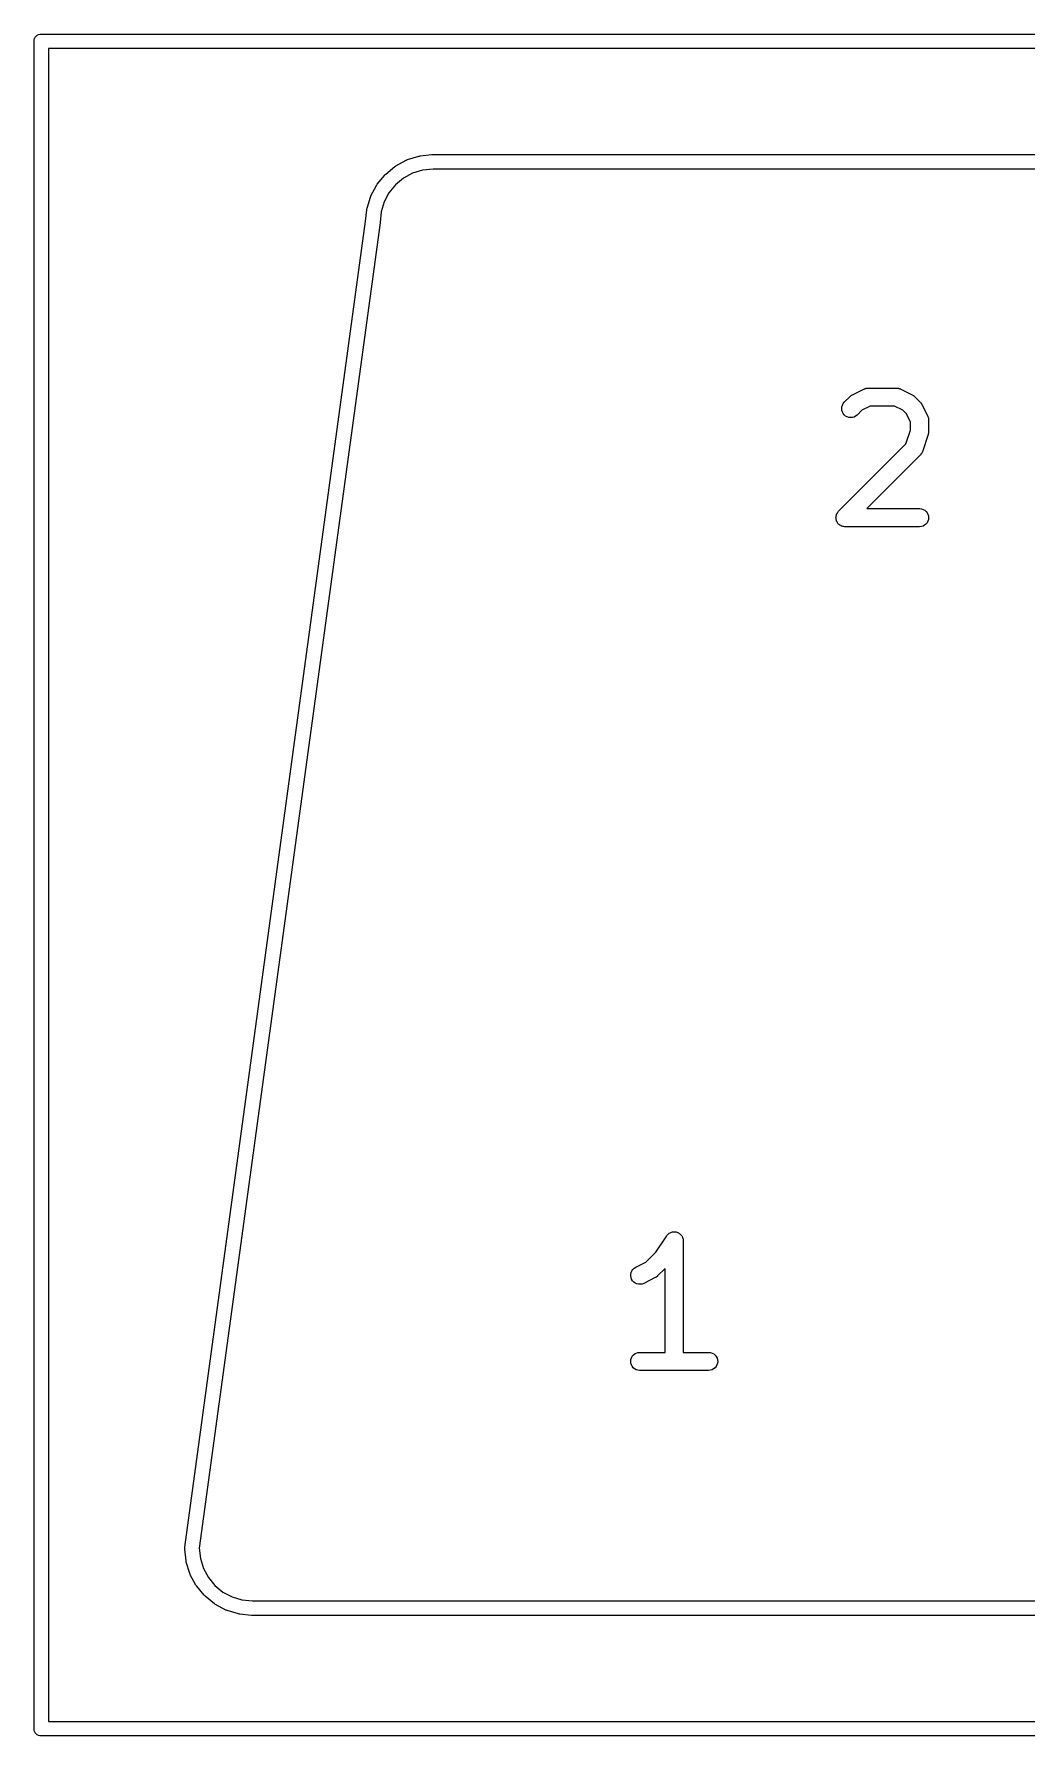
# Model space of a CAD drawing. Extents: x 5.19 to 6.46, y -3.74 to -3.19.
# Drawn here: x 5.194 to 5.519, y -3.743 to -3.187 of the extents above; entities that cross this region are included whole.
import ezdxf

# ---------------------------------------------------------------- set-up
doc = ezdxf.new("R2010")
doc.units = 0
doc.header["$MEASUREMENT"] = 0
doc.layers.add('BLACK', color=7, linetype='CONTINUOUS')

msp = doc.modelspace()

# ---------------------------------------------------------------- linework, layer by layer
at = {"layer": 'BLACK', "linetype": 'CONTINUOUS'}
for p, q in [((5.19448, -3.18898), (5.19452, -3.18851)), ((5.19449, -3.18909), (5.19448, -3.18898)), ((5.19449, -3.74004), (5.19449, -3.18909)), ((5.19452, -3.18851), (5.19466, -3.18807)), ((5.19466, -3.18807), (5.19488, -3.18766)), ((5.19488, -3.18766), (5.19517, -3.1873)), ((5.19517, -3.1873), (5.19553, -3.187)), ((5.19553, -3.187), (5.19594, -3.18678)), ((5.19594, -3.18678), (5.19639, -3.18665)), ((5.19639, -3.18665), (5.19673, -3.18661)), ((5.19673, -3.18661), (5.19685, -3.1866)), ((5.19685, -3.1866), (5.19697, -3.18661)), ((5.19697, -3.18661), (6.45658, -3.18661)), ((5.19921, -3.19134), (5.19921, -3.7378)), ((6.45433, -3.19134), (5.19921, -3.19134)), ((5.30933, -3.23234), (5.31229, -3.22989)), ((5.31229, -3.22989), (5.31232, -3.22987)), ((5.31232, -3.22987), (5.31249, -3.22975)), ((5.31249, -3.22975), (5.31267, -3.22963)), ((5.31267, -3.22963), (5.31605, -3.22781)), ((5.31605, -3.22781), (5.31608, -3.22779)), ((5.31608, -3.22779), (5.31628, -3.22771)), ((5.31628, -3.22771), (5.31648, -3.22763)), ((5.31648, -3.22763), (5.32015, -3.22649)), ((5.32015, -3.22649), (5.32018, -3.22648)), ((5.32018, -3.22648), (5.32039, -3.22644)), ((5.32039, -3.22644), (5.3206, -3.2264)), ((5.3206, -3.2264), (5.32442, -3.226)), ((5.32442, -3.226), (5.32445, -3.22599)), ((5.32445, -3.22599), (5.32455, -3.226)), ((5.32455, -3.226), (5.32466, -3.22598)), ((5.32466, -3.22598), (5.32468, -3.22598)), ((5.32468, -3.22598), (5.32469, -3.22598)), ((5.32469, -3.22598), (6.30917, -3.22598)), ((5.30658, -3.23564), (5.309, -3.23267)), ((5.309, -3.23267), (5.30903, -3.23264)), ((5.30903, -3.23264), (5.30918, -3.23249)), ((5.30918, -3.23249), (5.30933, -3.23234)), ((5.31512, -3.23368), (5.31252, -3.23583)), ((5.31809, -3.23207), (5.31512, -3.23368)), ((5.32132, -3.23107), (5.31809, -3.23207)), ((5.32479, -3.23071), (5.32132, -3.23107)), ((5.32481, -3.23071), (5.32479, -3.23071)), ((6.30894, -3.23071), (5.32481, -3.23071)), ((5.30323, -3.24353), (5.30434, -3.23985)), ((5.30434, -3.23985), (5.30435, -3.23982)), ((5.30435, -3.23982), (5.30444, -3.23962)), ((5.30444, -3.23962), (5.30452, -3.23942)), ((5.30452, -3.23942), (5.30632, -3.23603)), ((5.30632, -3.23603), (5.30634, -3.236)), ((5.30634, -3.236), (5.30646, -3.23582)), ((5.30646, -3.23582), (5.30658, -3.23564)), ((5.31038, -3.23845), (5.3088, -3.24143)), ((5.31252, -3.23583), (5.31038, -3.23845)), ((5.30277, -3.24776), (5.30314, -3.24398)), ((5.30314, -3.24398), (5.30315, -3.24394)), ((5.30315, -3.24394), (5.30319, -3.24373)), ((5.30319, -3.24373), (5.30323, -3.24353)), ((5.30782, -3.24467), (5.30748, -3.24819)), ((5.3088, -3.24143), (5.30782, -3.24467)), ((5.24371, -3.6809), (5.30277, -3.24776)), ((5.30747, -3.24824), (5.24843, -3.6812)), ((5.30748, -3.24819), (5.30747, -3.24824)), ((5.45847, -3.30783), (5.45874, -3.30732)), ((5.45874, -3.30732), (5.4591, -3.30687)), ((5.4591, -3.30687), (5.46098, -3.305)), ((5.46098, -3.305), (5.46101, -3.30497)), ((5.46101, -3.30497), (5.46114, -3.30487)), ((5.46114, -3.30487), (5.46126, -3.30475)), ((5.46126, -3.30475), (5.46136, -3.30469)), ((5.46136, -3.30469), (5.46146, -3.30461)), ((5.46146, -3.30461), (5.46161, -3.30453)), ((5.46161, -3.30453), (5.46175, -3.30445)), ((5.46175, -3.30445), (5.4655, -3.30257)), ((5.4655, -3.30257), (5.46553, -3.30255)), ((5.46553, -3.30255), (5.46561, -3.30252)), ((5.46561, -3.30252), (5.46569, -3.30248)), ((5.46569, -3.30248), (5.46588, -3.30242)), ((5.46588, -3.30242), (5.46607, -3.30235)), ((5.46607, -3.30235), (5.46616, -3.30234)), ((5.46616, -3.30234), (5.46624, -3.30232)), ((5.46624, -3.30232), (5.46644, -3.3023)), ((5.46644, -3.3023), (5.46664, -3.30226)), ((5.46664, -3.30226), (5.46673, -3.30227)), ((5.46673, -3.30227), (5.46682, -3.30226)), ((5.46682, -3.30226), (5.47619, -3.30226)), ((5.47619, -3.30226), (5.47623, -3.30226)), ((5.47623, -3.30226), (5.47632, -3.30227)), ((5.47632, -3.30227), (5.4764, -3.30227)), ((5.4764, -3.30227), (5.4766, -3.3023)), ((5.4766, -3.3023), (5.4768, -3.30232)), ((5.4768, -3.30232), (5.47689, -3.30235)), ((5.47689, -3.30235), (5.47697, -3.30236)), ((5.47697, -3.30236), (5.47716, -3.30244)), ((5.47716, -3.30244), (5.47735, -3.3025)), ((5.47735, -3.3025), (5.47743, -3.30254)), ((5.47743, -3.30254), (5.47751, -3.30257)), ((5.47751, -3.30257), (5.48126, -3.30445)), ((5.48126, -3.30445), (5.4813, -3.30446)), ((5.4813, -3.30446), (5.48144, -3.30455)), ((5.48144, -3.30455), (5.48158, -3.30463)), ((5.48158, -3.30463), (5.48168, -3.30471)), ((5.48168, -3.30471), (5.48178, -3.30478)), ((5.48178, -3.30478), (5.4819, -3.30489)), ((5.4819, -3.30489), (5.48203, -3.305)), ((5.48203, -3.305), (5.4839, -3.30687)), ((5.4839, -3.30687), (5.48393, -3.3069)), ((5.48393, -3.3069), (5.48404, -3.30703)), ((5.48404, -3.30703), (5.48415, -3.30715)), ((5.48415, -3.30715), (5.48421, -3.30726)), ((5.48421, -3.30726), (5.48429, -3.30735)), ((5.48429, -3.30735), (5.48437, -3.3075)), ((5.48437, -3.3075), (5.48446, -3.30764)), ((5.48446, -3.30764), (5.48633, -3.31139)), ((5.45824, -3.30895), (5.4583, -3.30838)), ((5.45829, -3.30952), (5.45824, -3.30895)), ((5.45846, -3.31008), (5.45829, -3.30952)), ((5.4583, -3.30838), (5.45847, -3.30783)), ((5.45873, -3.31059), (5.45846, -3.31008)), ((5.45909, -3.31103), (5.45873, -3.31059)), ((5.45953, -3.3114), (5.45909, -3.31103)), ((5.46004, -3.31168), (5.45953, -3.3114)), ((5.46059, -3.31185), (5.46004, -3.31168)), ((5.46116, -3.31191), (5.46059, -3.31185)), ((5.46174, -3.31186), (5.46116, -3.31191)), ((5.46229, -3.3117), (5.46174, -3.31186)), ((5.4628, -3.31144), (5.46229, -3.3117)), ((5.46325, -3.31108), (5.4628, -3.31144)), ((5.46328, -3.31105), (5.46325, -3.31108)), ((5.46482, -3.30951), (5.46328, -3.31105)), ((5.46751, -3.30816), (5.46482, -3.30951)), ((5.47549, -3.30816), (5.46751, -3.30816)), ((5.47819, -3.30951), (5.47549, -3.30816)), ((5.47939, -3.31071), (5.47819, -3.30951)), ((5.48074, -3.31341), (5.47939, -3.31071)), ((5.48633, -3.31139), (5.48635, -3.31143)), ((5.48635, -3.31143), (5.48638, -3.31151)), ((5.48638, -3.31151), (5.48642, -3.31159)), ((5.48642, -3.31159), (5.48648, -3.31178)), ((5.48648, -3.31178), (5.48655, -3.31197)), ((5.48655, -3.31197), (5.48656, -3.31205)), ((5.48656, -3.31205), (5.48659, -3.31214)), ((5.48659, -3.31214), (5.48661, -3.31234)), ((5.48661, -3.31234), (5.48664, -3.31254)), ((5.48664, -3.31254), (5.48663, -3.31262)), ((5.48663, -3.31262), (5.48664, -3.31271)), ((5.48664, -3.31271), (5.48664, -3.31646)), ((5.47923, -3.32049), (5.48074, -3.31598)), ((5.48074, -3.31598), (5.48074, -3.31341)), ((5.48649, -3.31739), (5.48462, -3.32302)), ((5.48653, -3.31723), (5.48649, -3.31739)), ((5.48658, -3.31707), (5.48653, -3.31723)), ((5.48659, -3.31695), (5.48658, -3.31707)), ((5.48662, -3.31683), (5.48659, -3.31695)), ((5.48664, -3.3165), (5.48662, -3.31667)), ((5.48662, -3.31667), (5.48662, -3.31683)), ((5.48664, -3.31646), (5.48664, -3.3165)), ((5.45723, -3.34249), (5.47923, -3.32049)), ((5.4839, -3.32417), (5.46645, -3.34163)), ((5.48396, -3.32411), (5.4839, -3.32417)), ((5.48402, -3.32405), (5.48396, -3.32411)), ((5.48414, -3.32388), (5.48402, -3.32405)), ((5.48427, -3.32373), (5.48414, -3.32388)), ((5.48431, -3.32365), (5.48427, -3.32373)), ((5.48436, -3.32358), (5.48431, -3.32365)), ((5.48445, -3.3234), (5.48436, -3.32358)), ((5.48454, -3.32322), (5.48445, -3.3234)), ((5.48457, -3.32314), (5.48454, -3.32322)), ((5.4846, -3.32306), (5.48457, -3.32314)), ((5.48462, -3.32302), (5.4846, -3.32306)), ((5.45636, -3.34456), (5.45639, -3.34428)), ((5.45637, -3.34457), (5.45636, -3.34456)), ((5.45639, -3.34485), (5.45636, -3.34457)), ((5.45636, -3.34457), (5.45637, -3.34457)), ((5.45639, -3.34428), (5.45642, -3.344)), ((5.45642, -3.34514), (5.45639, -3.34485)), ((5.45642, -3.344), (5.45642, -3.34399)), ((5.45642, -3.34399), (5.45643, -3.34399)), ((5.45642, -3.34515), (5.45642, -3.34514)), ((5.45642, -3.34514), (5.45642, -3.34514)), ((5.4565, -3.34542), (5.45642, -3.34515)), ((5.45643, -3.34399), (5.45651, -3.34372)), ((5.45658, -3.34569), (5.4565, -3.34542)), ((5.45651, -3.34372), (5.45659, -3.34345)), ((5.45658, -3.3457), (5.45658, -3.34569)), ((5.45658, -3.34569), (5.45658, -3.34569)), ((5.45672, -3.34595), (5.45658, -3.3457)), ((5.45659, -3.34345), (5.45659, -3.34344)), ((5.45659, -3.34344), (5.4566, -3.34344)), ((5.4566, -3.34344), (5.45673, -3.34319)), ((5.45685, -3.3462), (5.45672, -3.34595)), ((5.45673, -3.34319), (5.45686, -3.34294)), ((5.45685, -3.34621), (5.45685, -3.3462)), ((5.45685, -3.3462), (5.45685, -3.3462)), ((5.45703, -3.34643), (5.45685, -3.34621)), ((5.45686, -3.34294), (5.45687, -3.34294)), ((5.45687, -3.34293), (5.45705, -3.34271)), ((5.45687, -3.34294), (5.45687, -3.34293)), ((5.45721, -3.34665), (5.45703, -3.34643)), ((5.45705, -3.34271), (5.45723, -3.34249)), ((5.45722, -3.34666), (5.45721, -3.34665)), ((5.45721, -3.34665), (5.45721, -3.34665)), ((5.45743, -3.34683), (5.45722, -3.34666)), ((5.46645, -3.34163), (5.48369, -3.34163)), ((5.48369, -3.34163), (5.48373, -3.34163)), ((5.48373, -3.34163), (5.4843, -3.34169)), ((5.4843, -3.34169), (5.48485, -3.34187)), ((5.48485, -3.34187), (5.48536, -3.34215)), ((5.48577, -3.34668), (5.48532, -3.34704)), ((5.48536, -3.34215), (5.4858, -3.34252)), ((5.48614, -3.34623), (5.48577, -3.34668)), ((5.4858, -3.34252), (5.48616, -3.34297)), ((5.48641, -3.34573), (5.48614, -3.34623)), ((5.48616, -3.34297), (5.48643, -3.34348)), ((5.48658, -3.34518), (5.48641, -3.34573)), ((5.48643, -3.34348), (5.48659, -3.34403)), ((5.48664, -3.3446), (5.48658, -3.34518)), ((5.48659, -3.34403), (5.48664, -3.3446)), ((5.45765, -3.34702), (5.45743, -3.34683)), ((5.45766, -3.34702), (5.45765, -3.34702)), ((5.45765, -3.34702), (5.45765, -3.34702)), ((5.45791, -3.34716), (5.45766, -3.34702)), ((5.45815, -3.3473), (5.45791, -3.34716)), ((5.45816, -3.3473), (5.45815, -3.3473)), ((5.45844, -3.34739), (5.45816, -3.3473)), ((5.45816, -3.3473), (5.45816, -3.3473)), ((5.4587, -3.34747), (5.45844, -3.34739)), ((5.45871, -3.34747), (5.4587, -3.34747)), ((5.45899, -3.3475), (5.45871, -3.34747)), ((5.45871, -3.34747), (5.45871, -3.34747)), ((5.45928, -3.34753), (5.45899, -3.3475)), ((5.45929, -3.34753), (5.45928, -3.34753)), ((5.45932, -3.34753), (5.45929, -3.34753)), ((5.45929, -3.34753), (5.45929, -3.34753)), ((5.45929, -3.34753), (5.45929, -3.34753)), ((5.48369, -3.34753), (5.45932, -3.34753)), ((5.48426, -3.34748), (5.48369, -3.34753)), ((5.48481, -3.34731), (5.48426, -3.34748)), ((5.48532, -3.34704), (5.48481, -3.34731)), ((5.3975, -3.58455), (5.40109, -3.57916)), ((5.40109, -3.57916), (5.40111, -3.57913)), ((5.40111, -3.57913), (5.40129, -3.57892)), ((5.40111, -3.57913), (5.40111, -3.57913)), ((5.40111, -3.57913), (5.40111, -3.57913)), ((5.40111, -3.57913), (5.40111, -3.57913)), ((5.40129, -3.57892), (5.40148, -3.57869)), ((5.40148, -3.57869), (5.4017, -3.57851)), ((5.40148, -3.57869), (5.40148, -3.57869)), ((5.40148, -3.57869), (5.40148, -3.57869)), ((5.4017, -3.57851), (5.40193, -3.57833)), ((5.40193, -3.57833), (5.40219, -3.57819)), ((5.40193, -3.57833), (5.40193, -3.57833)), ((5.40193, -3.57833), (5.40193, -3.57833)), ((5.40219, -3.57819), (5.40244, -3.57806)), ((5.40244, -3.57806), (5.4027, -3.57799)), ((5.40244, -3.57806), (5.40244, -3.57806)), ((5.40244, -3.57806), (5.40244, -3.57806)), ((5.4027, -3.57799), (5.40299, -3.5779)), ((5.40299, -3.5779), (5.40326, -3.57788)), ((5.40299, -3.5779), (5.40299, -3.5779)), ((5.40299, -3.5779), (5.40299, -3.5779)), ((5.40326, -3.57788), (5.40356, -3.57785)), ((5.40356, -3.57785), (5.40357, -3.57785)), ((5.40357, -3.57785), (5.40357, -3.57785)), ((5.40357, -3.57785), (5.40385, -3.57788)), ((5.40385, -3.57788), (5.40414, -3.57791)), ((5.40414, -3.57791), (5.40414, -3.57791)), ((5.40414, -3.57791), (5.40414, -3.57791)), ((5.40414, -3.57791), (5.40441, -3.57799)), ((5.40441, -3.57799), (5.40469, -3.57808)), ((5.40469, -3.57808), (5.40469, -3.57808)), ((5.40469, -3.57808), (5.40469, -3.57808)), ((5.40469, -3.57808), (5.40492, -3.57821)), ((5.40492, -3.57821), (5.40519, -3.57835)), ((5.40519, -3.57835), (5.4052, -3.57836)), ((5.4052, -3.57836), (5.4052, -3.57836)), ((5.4052, -3.57836), (5.4054, -3.57853)), ((5.4054, -3.57853), (5.40564, -3.57872)), ((5.40564, -3.57872), (5.40564, -3.57872)), ((5.40564, -3.57872), (5.40564, -3.57873)), ((5.40564, -3.57873), (5.40582, -3.57894)), ((5.40582, -3.57894), (5.406, -3.57917)), ((5.406, -3.57917), (5.406, -3.57917)), ((5.406, -3.57917), (5.40601, -3.57917)), ((5.40601, -3.57917), (5.40614, -3.57942)), ((5.40614, -3.57942), (5.40627, -3.57968)), ((5.40627, -3.57968), (5.40627, -3.57968)), ((5.40627, -3.57968), (5.40627, -3.57968)), ((5.40627, -3.57968), (5.40635, -3.57994)), ((5.40635, -3.57994), (5.40644, -3.58023)), ((5.3943, -3.58775), (5.3975, -3.58455)), ((5.40644, -3.58023), (5.40644, -3.58023)), ((5.40644, -3.58023), (5.40644, -3.58023)), ((5.40644, -3.58023), (5.40647, -3.58052)), ((5.40647, -3.58052), (5.4065, -3.5808)), ((5.4065, -3.5808), (5.4065, -3.61722)), ((5.38937, -3.59167), (5.3895, -3.59111)), ((5.3895, -3.59111), (5.38973, -3.59058)), ((5.38973, -3.59058), (5.39007, -3.59011)), ((5.39007, -3.59011), (5.39049, -3.58972)), ((5.39049, -3.58972), (5.39097, -3.58941)), ((5.39097, -3.58941), (5.3943, -3.58775)), ((5.40059, -3.58981), (5.39813, -3.59226)), ((5.40059, -3.61722), (5.40059, -3.58981)), ((5.38935, -3.59224), (5.38937, -3.59167)), ((5.38944, -3.59281), (5.38935, -3.59224)), ((5.38964, -3.59335), (5.38944, -3.59281)), ((5.38995, -3.59384), (5.38964, -3.59335)), ((5.39034, -3.59426), (5.38995, -3.59384)), ((5.39081, -3.5946), (5.39034, -3.59426)), ((5.39133, -3.59484), (5.39081, -3.5946)), ((5.39189, -3.59498), (5.39133, -3.59484)), ((5.39247, -3.595), (5.39189, -3.59498)), ((5.39304, -3.59491), (5.39247, -3.595)), ((5.39358, -3.59471), (5.39304, -3.59491)), ((5.39362, -3.59469), (5.39358, -3.59471)), ((5.39736, -3.59282), (5.39362, -3.59469)), ((5.39751, -3.59273), (5.39736, -3.59282)), ((5.39765, -3.59265), (5.39751, -3.59273)), ((5.39775, -3.59258), (5.39765, -3.59265)), ((5.39785, -3.59251), (5.39775, -3.59258)), ((5.39797, -3.5924), (5.39785, -3.59251)), ((5.3981, -3.59229), (5.39797, -3.5924)), ((5.39813, -3.59226), (5.3981, -3.59229)), ((5.3894, -3.61958), (5.38957, -3.61903)), ((5.38957, -3.61903), (5.38985, -3.61852)), ((5.38985, -3.61852), (5.39021, -3.61808)), ((5.39021, -3.61808), (5.39066, -3.61771)), ((5.39066, -3.61771), (5.39117, -3.61744)), ((5.39117, -3.61744), (5.39172, -3.61728)), ((5.39172, -3.61728), (5.39229, -3.61722)), ((5.39229, -3.61722), (5.40059, -3.61722)), ((5.4065, -3.61722), (5.41479, -3.61722)), ((5.41479, -3.61722), (5.41483, -3.61722)), ((5.41483, -3.61722), (5.41541, -3.61728)), ((5.41541, -3.61728), (5.41596, -3.61746)), ((5.41596, -3.61746), (5.41646, -3.61774)), ((5.41646, -3.61774), (5.4169, -3.61811)), ((5.4169, -3.61811), (5.41726, -3.61856)), ((5.41726, -3.61856), (5.41753, -3.61907)), ((5.41753, -3.61907), (5.41769, -3.61962)), ((5.38934, -3.62015), (5.3894, -3.61958)), ((5.38939, -3.62073), (5.38934, -3.62015)), ((5.38956, -3.62128), (5.38939, -3.62073)), ((5.38982, -3.62179), (5.38956, -3.62128)), ((5.39019, -3.62224), (5.38982, -3.62179)), ((5.39063, -3.62261), (5.39019, -3.62224)), ((5.39113, -3.62289), (5.39063, -3.62261)), ((5.39168, -3.62306), (5.39113, -3.62289)), ((5.39225, -3.62312), (5.39168, -3.62306)), ((5.39229, -3.62313), (5.39225, -3.62312)), ((5.41479, -3.62313), (5.39229, -3.62313)), ((5.41537, -3.62307), (5.41479, -3.62313)), ((5.41592, -3.6229), (5.41537, -3.62307)), ((5.41643, -3.62263), (5.41592, -3.6229)), ((5.41687, -3.62227), (5.41643, -3.62263)), ((5.41724, -3.62182), (5.41687, -3.62227)), ((5.41751, -3.62132), (5.41724, -3.62182)), ((5.41768, -3.62077), (5.41751, -3.62132)), ((5.41774, -3.62019), (5.41768, -3.62077)), ((5.41769, -3.61962), (5.41774, -3.62019)), ((5.24369, -3.68125), (5.24371, -3.6809)), ((5.24371, -3.68136), (5.24369, -3.68125)), ((5.24371, -3.68145), (5.24371, -3.68136)), ((5.24371, -3.68149), (5.24371, -3.68145)), ((5.24412, -3.68531), (5.24371, -3.68149)), ((5.24416, -3.68552), (5.24412, -3.68531)), ((5.2442, -3.68573), (5.24416, -3.68552)), ((5.24421, -3.68576), (5.2442, -3.68573)), ((5.24534, -3.68943), (5.24421, -3.68576)), ((5.24843, -3.6812), (5.24879, -3.68458)), ((5.24879, -3.68458), (5.24979, -3.68781)), ((5.24543, -3.68963), (5.24534, -3.68943)), ((5.24551, -3.68983), (5.24543, -3.68963)), ((5.24552, -3.68985), (5.24551, -3.68983)), ((5.24735, -3.69323), (5.24552, -3.68985)), ((5.24979, -3.68781), (5.2514, -3.69078)), ((5.2514, -3.69078), (5.25355, -3.69339)), ((5.24747, -3.69341), (5.24735, -3.69323)), ((5.24759, -3.69359), (5.24747, -3.69341)), ((5.24761, -3.69362), (5.24759, -3.69359)), ((5.25006, -3.69658), (5.24761, -3.69362)), ((5.25021, -3.69673), (5.25006, -3.69658)), ((5.25036, -3.69688), (5.25021, -3.69673)), ((5.25038, -3.6969), (5.25036, -3.69688)), ((5.25336, -3.69933), (5.25038, -3.6969)), ((5.25355, -3.69339), (5.25617, -3.69552)), ((5.25617, -3.69552), (5.25915, -3.69711)), ((5.25354, -3.69945), (5.25336, -3.69933)), ((5.25372, -3.69957), (5.25354, -3.69945)), ((5.25375, -3.69958), (5.25372, -3.69957)), ((5.25714, -3.70139), (5.25375, -3.69958)), ((5.25734, -3.70147), (5.25714, -3.70139)), ((5.25753, -3.70155), (5.25734, -3.70147)), ((5.25756, -3.70156), (5.25753, -3.70155)), ((5.26124, -3.70267), (5.25756, -3.70156)), ((5.25915, -3.69711), (5.26239, -3.69808)), ((5.26239, -3.69808), (5.26586, -3.69843)), ((5.26586, -3.69843), (6.3681, -3.69843)), ((5.26145, -3.70272), (5.26124, -3.70267)), ((5.26166, -3.70276), (5.26145, -3.70272)), ((5.26169, -3.70276), (5.26166, -3.70276)), ((5.26552, -3.70314), (5.26169, -3.70276)), ((5.26552, -3.70314), (5.26552, -3.70314)), ((5.26563, -3.70315), (5.26552, -3.70314)), ((6.36823, -3.70315), (5.26563, -3.70315)), ((5.19448, -3.74016), (5.19449, -3.74004)), ((5.19452, -3.74062), (5.19448, -3.74016)), ((5.19466, -3.74107), (5.19452, -3.74062)), ((5.19488, -3.74148), (5.19466, -3.74107)), ((5.19921, -3.7378), (6.45433, -3.7378)), ((5.19517, -3.74184), (5.19488, -3.74148)), ((5.19553, -3.74213), (5.19517, -3.74184)), ((5.19594, -3.74235), (5.19553, -3.74213)), ((5.19639, -3.74249), (5.19594, -3.74235)), ((5.19673, -3.74252), (5.19639, -3.74249)), ((5.19685, -3.74253), (5.19673, -3.74252)), ((5.19673, -3.74252), (5.19673, -3.74252)), ((5.19697, -3.74252), (5.19685, -3.74253)), ((6.45658, -3.74252), (5.19697, -3.74252))]:
    msp.add_line(p, q, dxfattribs=at)

doc.saveas('drawing.dxf')
